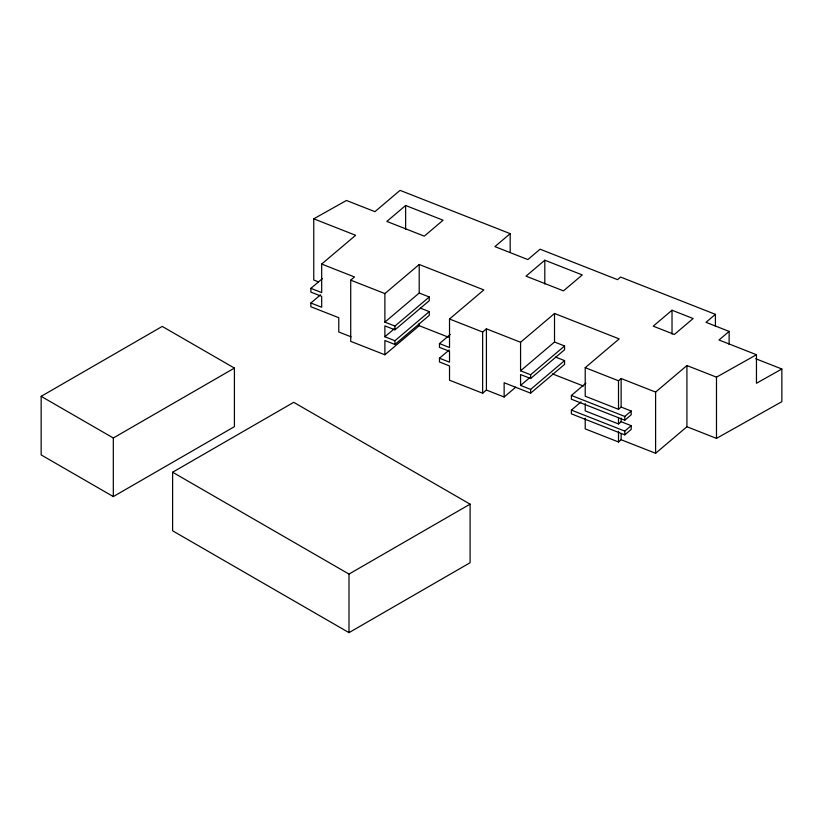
<?xml version="1.0" encoding="UTF-8"?>
<svg xmlns="http://www.w3.org/2000/svg" width="823" height="823" viewBox="0 0 823 823"><rect width="100%" height="100%" fill="white"/><g stroke="black" fill="none" stroke-linecap="round" stroke-linejoin="round"><path stroke-width="1.23" d="M351.123 336.844L338.778 331.988L338.778 317.719L310.878 306.753L310.878 302.998L321.68 307.246L321.68 296.352L310.878 292.114L310.878 288.359L321.68 292.597L321.68 264.06L355.629 235.285L313.758 218.825L313.758 280.026L318.48 281.877M405.636 205.483L386.841 221.428L424.287 236.15L443.083 220.214L405.636 205.483L405.636 229.35M310.878 288.359L322.523 278.483M310.878 302.998L320.579 294.778M419.205 323.316L419.205 325.692L384.886 354.785L350.721 341.36L350.721 280.159L354.487 276.96L321.68 264.06M384.886 322.122L419.205 293.029L429.256 296.98L394.937 326.073L384.886 322.122L384.886 293.585L419.205 264.492L483.842 289.912L449.523 319.005L449.523 347.532L439.472 343.582L439.472 347.337L449.523 351.287L449.523 362.182L439.472 358.221L439.472 361.976L449.523 365.937L449.523 380.205L482.648 393.229L486.414 390.04L486.414 328.83L520.568 342.265L554.517 313.481L619.163 338.901L585.215 367.686L585.215 396.213L618.505 409.309L621.139 407.066L621.139 378.539L655.602 392.087L686.917 365.546L716.483 377.16L756.46 354.723L756.46 383.261L781.85 369.002L781.85 401.675L716.483 438.371L686.917 426.746L655.602 453.288L621.139 439.739L618.505 441.972L585.215 428.886L585.215 418.177M420.316 308.111L429.256 311.629L394.937 340.722L384.886 336.761L394.69 328.449M384.886 336.761L384.886 325.877L394.937 329.828L429.256 300.734L429.256 296.98M313.758 218.825L346.442 200.473L374.918 211.665L400.06 190.36L510.178 233.65L494.901 246.612L527.862 259.574L540.094 249.204L617.528 279.655L620.583 277.063L715.413 314.345L715.413 326.278M384.886 354.785L384.886 340.516L394.937 344.477L429.256 315.384L429.256 311.629M439.472 343.582L450.253 334.436M544.816 260.212L526.01 276.147L563.467 290.869L582.262 274.933L544.816 260.212L544.816 284.069M439.472 358.221L449.276 349.909M482.648 393.229L482.648 332.029L486.414 328.83M554.517 342.018L564.578 345.979L530.629 374.753L520.568 370.803L554.517 342.018L554.517 313.481M486.414 390.04L504.139 397.005L515.774 387.139M555.638 357.1L564.578 360.618L530.629 389.402L520.568 385.442L530.269 377.222M520.568 385.442L520.568 374.558L530.629 378.508L564.578 349.734L564.578 345.979M504.139 397.005L504.139 382.736L530.629 393.157L564.578 364.373L564.578 360.618M621.139 407.066L631.19 411.027L631.19 414.782L624.791 420.203L571.388 399.206L571.388 395.452L585.894 383.158M672.021 310.22L653.225 326.165L674.346 334.467L693.141 318.532L672.021 310.22L672.021 334.087M585.215 403.599L585.215 410.862L618.505 423.948L621.139 421.715L631.19 425.666L631.19 429.421L624.791 434.853L571.388 413.856L571.388 410.101L581.059 401.902M618.505 409.309L618.505 380.771L621.139 378.539M715.413 314.345L706.011 322.318L729.127 331.402L729.127 344.498M624.791 420.203L624.791 416.448L631.19 411.027M729.127 331.402L718.993 339.992L756.46 354.723M624.791 434.853L624.791 431.098L631.19 425.666M41.15 396.336L162.244 326.422L234.411 368.087L234.411 426.664L113.317 496.578L41.15 454.913L41.15 396.336L113.317 438.001L234.411 368.087M172.614 472.237L293.708 402.324L470.098 504.16L470.098 562.726L348.993 632.64L172.614 530.804L172.614 472.237L348.993 574.073L470.098 504.16M755.751 358.746L781.85 369.002M585.215 367.686L618.505 380.771M350.721 280.159L384.886 293.585M449.523 319.005L482.648 332.029M552.398 373.848L583.394 386.038M419.205 325.692L448.586 337.245M571.388 395.452L624.791 416.448M571.388 410.101L624.791 431.098M716.483 377.16L716.483 438.371M686.917 365.546L686.917 426.746M655.602 392.087L655.602 453.288M621.139 418.084L621.139 421.715M621.139 433.793L621.139 439.739M618.505 417.899L618.505 423.948M618.505 431.273L618.505 441.972M530.629 374.753L530.629 378.508M530.629 389.402L530.629 393.157M520.568 342.265L520.568 370.803M510.178 233.65L510.178 251.673M419.205 264.492L419.205 293.029M394.937 326.073L394.937 329.828M394.937 340.722L394.937 344.477M348.993 574.073L348.993 632.64M113.317 438.001L113.317 496.578"/></g></svg>
